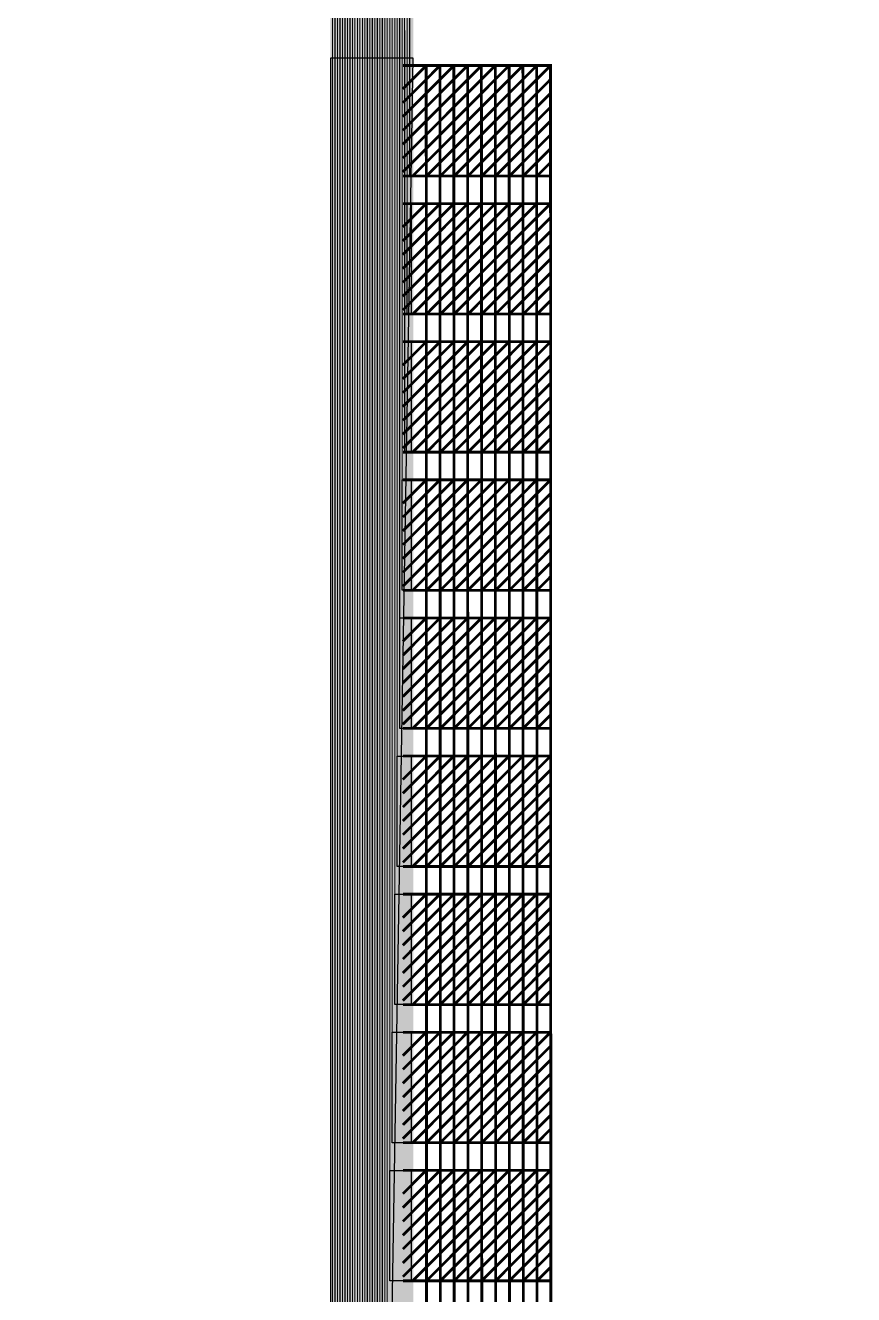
# Model space of a CAD drawing. Header units: millimetres. Extents: x -51 to 51, y -51 to 51.
# Drawn here: x 0.493 to 3.491, y -7.646 to -3.051 of the extents above; entities that cross this region are included whole.
import ezdxf

# ---------------------------------------------------------------- set-up
doc = ezdxf.new("R2010")
doc.units = ezdxf.units.MM
doc.linetypes.add('DASHED', pattern=[19.05, 12.7, -6.35])
for name, color, linetype in [('bottom_SU8', 5, 'Continuous'), ('metal', 43, 'Continuous'), ('reference', 18, 'DASHED')]:
    doc.layers.add(name, color=color, linetype=linetype)
doc.layers.add('top SU-8', color=3, linetype='Continuous', transparency=0.63)

msp = doc.modelspace()

# ---------------------------------------------------------------- linework, layer by layer
at = {"layer": 'bottom_SU8', "transparency": 33554544}
for points, const_width in [([(1.747, 5.9298), (1.747, -19.1017)], 0.3), ([(1.8593, -3.2811), (1.9442, -3.1961)], 0.01), ([(1.8595, -3.331), (1.9942, -3.1961)], 0.01), ([(1.8595, -3.3811), (2.0442, -3.1961)], 0.01), ([(1.8595, -3.4313), (2.0942, -3.1961)], 0.01), ([(1.8595, -3.4814), (2.1442, -3.1961)], 0.01), ([(1.8595, -3.5315), (2.1942, -3.1961)], 0.01), ([(1.8595, -3.5816), (2.2442, -3.1961)], 0.01), ([(1.8595, -3.1961), (2.3998, -3.1961)], 0.01), ([(1.8951, -3.5961), (2.2942, -3.1961)], 0.01), ([(1.9485, -19.0957), (1.9439, -3.1964)], 0.01), ([(1.9451, -3.5961), (2.3442, -3.1961)], 0.01), ([(1.9982, -19.0957), (1.9939, -3.1964)], 0.01), ([(1.9951, -3.5961), (2.3942, -3.1961)], 0.01), ([(2.0482, -19.0957), (2.0439, -3.1964)], 0.01), ([(2.0985, -19.0957), (2.0939, -3.1961)], 0.01), ([(2.1485, -19.0957), (2.1439, -3.1964)], 0.01), ([(2.1985, -19.0957), (2.1939, -3.1961)], 0.01), ([(2.2485, -19.0957), (2.2442, -3.1961)], 0.01), ([(2.2985, -19.0957), (2.2939, -3.1961)], 0.01), ([(2.3485, -19.0957), (2.3439, -3.1961)], 0.01), ([(2.3985, -19.0957), (2.3939, -3.1921)], 0.01), ([(2.0451, -3.5961), (2.3943, -3.2461)], 0.01), ([(2.0951, -3.5961), (2.3944, -3.2961)], 0.01), ([(2.1451, -3.5961), (2.3945, -3.3461)], 0.01), ([(2.1951, -3.5961), (2.3946, -3.3961)], 0.01), ([(2.2451, -3.5961), (2.3947, -3.4461)], 0.01), ([(2.2951, -3.5961), (2.3948, -3.4961)], 0.01), ([(2.3451, -3.5961), (2.3949, -3.5461)], 0.01), ([(1.8595, -3.5961), (2.3999, -3.5961)], 0.01), ([(1.8593, -3.7811), (1.9442, -3.6961)], 0.01), ([(1.8595, -3.831), (1.9942, -3.6961)], 0.01), ([(1.8595, -3.8811), (2.0442, -3.6961)], 0.01), ([(1.8595, -3.9313), (2.0942, -3.6961)], 0.01), ([(1.8595, -3.9814), (2.1442, -3.6961)], 0.01), ([(1.8595, -4.0315), (2.1942, -3.6961)], 0.01), ([(1.8595, -4.0816), (2.2442, -3.6961)], 0.01), ([(1.8595, -3.6961), (2.3998, -3.6961)], 0.01), ([(1.8951, -4.0961), (2.2942, -3.6961)], 0.01), ([(1.9451, -4.0961), (2.3442, -3.6961)], 0.01), ([(1.9951, -4.0961), (2.3942, -3.6961)], 0.01), ([(2.0451, -4.0961), (2.3943, -3.7461)], 0.01), ([(2.0951, -4.0961), (2.3944, -3.7961)], 0.01), ([(2.1451, -4.0961), (2.3945, -3.8461)], 0.01), ([(2.1951, -4.0961), (2.3946, -3.8961)], 0.01), ([(2.2451, -4.0961), (2.3947, -3.9461)], 0.01), ([(2.2951, -4.0961), (2.3948, -3.9961)], 0.01), ([(2.3451, -4.0961), (2.3949, -4.0461)], 0.01), ([(1.8595, -4.0961), (2.3999, -4.0961)], 0.01), ([(1.8593, -4.2811), (1.9442, -4.1961)], 0.01), ([(1.8595, -4.331), (1.9942, -4.1961)], 0.01), ([(1.8595, -4.3811), (2.0442, -4.1961)], 0.01), ([(1.8595, -4.4313), (2.0942, -4.1961)], 0.01), ([(1.8595, -4.4814), (2.1442, -4.1961)], 0.01), ([(1.8595, -4.5315), (2.1942, -4.1961)], 0.01), ([(1.8595, -4.5816), (2.2442, -4.1961)], 0.01), ([(1.8595, -4.1961), (2.3998, -4.1961)], 0.01), ([(1.8951, -4.5961), (2.2942, -4.1961)], 0.01), ([(1.9451, -4.5961), (2.3442, -4.1961)], 0.01), ([(1.9951, -4.5961), (2.3942, -4.1961)], 0.01), ([(2.0451, -4.5961), (2.3943, -4.2461)], 0.01), ([(2.0951, -4.5961), (2.3944, -4.2961)], 0.01), ([(2.1451, -4.5961), (2.3945, -4.3461)], 0.01), ([(2.1951, -4.5961), (2.3946, -4.3961)], 0.01), ([(2.2451, -4.5961), (2.3947, -4.4461)], 0.01), ([(2.2951, -4.5961), (2.3948, -4.4961)], 0.01), ([(2.3451, -4.5961), (2.3949, -4.5461)], 0.01), ([(1.8595, -4.5961), (2.3999, -4.5961)], 0.01), ([(1.8593, -4.7811), (1.9442, -4.6961)], 0.01), ([(1.8595, -4.831), (1.9942, -4.6961)], 0.01), ([(1.8595, -4.8811), (2.0442, -4.6961)], 0.01), ([(1.8595, -4.9313), (2.0942, -4.6961)], 0.01), ([(1.8595, -4.9814), (2.1442, -4.6961)], 0.01), ([(1.8595, -5.0315), (2.1942, -4.6961)], 0.01), ([(1.8595, -5.0816), (2.2442, -4.6961)], 0.01), ([(1.8595, -4.6961), (2.3998, -4.6961)], 0.01), ([(1.8951, -5.0961), (2.2942, -4.6961)], 0.01), ([(1.9451, -5.0961), (2.3442, -4.6961)], 0.01), ([(1.9951, -5.0961), (2.3942, -4.6961)], 0.01), ([(2.0451, -5.0961), (2.3943, -4.7461)], 0.01), ([(2.0951, -5.0961), (2.3944, -4.7961)], 0.01), ([(2.1451, -5.0961), (2.3945, -4.8461)], 0.01), ([(2.1951, -5.0961), (2.3946, -4.8961)], 0.01), ([(2.2451, -5.0961), (2.3947, -4.9461)], 0.01), ([(2.2951, -5.0961), (2.3948, -4.9961)], 0.01), ([(2.3451, -5.0961), (2.3949, -5.0461)], 0.01), ([(1.8595, -5.0961), (2.3999, -5.0961)], 0.01), ([(1.8593, -5.2811), (1.9442, -5.1961)], 0.01), ([(1.8595, -5.331), (1.9942, -5.1961)], 0.01), ([(1.8595, -5.3811), (2.0442, -5.1961)], 0.01), ([(1.8595, -5.4313), (2.0942, -5.1961)], 0.01), ([(1.8595, -5.4814), (2.1442, -5.1961)], 0.01), ([(1.8595, -5.5315), (2.1942, -5.1961)], 0.01), ([(1.8595, -5.5816), (2.2442, -5.1961)], 0.01), ([(1.8595, -5.1961), (2.3998, -5.1961)], 0.01), ([(1.8951, -5.5961), (2.2942, -5.1961)], 0.01), ([(1.9451, -5.5961), (2.3442, -5.1961)], 0.01), ([(1.9951, -5.5961), (2.3942, -5.1961)], 0.01), ([(2.0451, -5.5961), (2.3943, -5.2461)], 0.01), ([(2.0951, -5.5961), (2.3944, -5.2961)], 0.01), ([(2.1451, -5.5961), (2.3945, -5.3461)], 0.01), ([(2.1951, -5.5961), (2.3946, -5.3961)], 0.01), ([(2.2451, -5.5961), (2.3947, -5.4461)], 0.01), ([(2.2951, -5.5961), (2.3948, -5.4961)], 0.01), ([(2.3451, -5.5961), (2.3949, -5.5461)], 0.01), ([(1.8595, -5.5961), (2.3999, -5.5961)], 0.01), ([(1.8593, -5.7811), (1.9442, -5.6961)], 0.01), ([(1.8595, -5.831), (1.9942, -5.6961)], 0.01), ([(1.8595, -5.8811), (2.0442, -5.6961)], 0.01), ([(1.8595, -5.9313), (2.0942, -5.6961)], 0.01), ([(1.8595, -5.9814), (2.1442, -5.6961)], 0.01), ([(1.8595, -6.0315), (2.1942, -5.6961)], 0.01), ([(1.8595, -6.0816), (2.2442, -5.6961)], 0.01), ([(1.8595, -5.6961), (2.3998, -5.6961)], 0.01), ([(1.8951, -6.0961), (2.2942, -5.6961)], 0.01), ([(1.9451, -6.0961), (2.3442, -5.6961)], 0.01), ([(1.9951, -6.0961), (2.3942, -5.6961)], 0.01), ([(2.0451, -6.0961), (2.3943, -5.7461)], 0.01), ([(2.0951, -6.0961), (2.3944, -5.7961)], 0.01), ([(2.1451, -6.0961), (2.3945, -5.8461)], 0.01), ([(2.1951, -6.0961), (2.3946, -5.8961)], 0.01), ([(2.2451, -6.0961), (2.3947, -5.9461)], 0.01), ([(2.2951, -6.0961), (2.3948, -5.9961)], 0.01), ([(2.3451, -6.0961), (2.3949, -6.0461)], 0.01), ([(1.8595, -6.0961), (2.3999, -6.0961)], 0.01), ([(1.8593, -6.2811), (1.9442, -6.1961)], 0.01), ([(1.8595, -6.331), (1.9942, -6.1961)], 0.01), ([(1.8595, -6.3811), (2.0442, -6.1961)], 0.01), ([(1.8595, -6.4313), (2.0942, -6.1961)], 0.01), ([(1.8595, -6.4814), (2.1442, -6.1961)], 0.01), ([(1.8595, -6.5315), (2.1942, -6.1961)], 0.01), ([(1.8595, -6.5816), (2.2442, -6.1961)], 0.01), ([(1.8595, -6.1961), (2.3998, -6.1961)], 0.01), ([(1.8951, -6.5961), (2.2942, -6.1961)], 0.01), ([(1.9451, -6.5961), (2.3442, -6.1961)], 0.01), ([(1.9951, -6.5961), (2.3942, -6.1961)], 0.01), ([(2.0451, -6.5961), (2.3943, -6.2461)], 0.01), ([(2.0951, -6.5961), (2.3944, -6.2961)], 0.01), ([(2.1451, -6.5961), (2.3945, -6.3461)], 0.01), ([(2.1951, -6.5961), (2.3946, -6.3961)], 0.01), ([(2.2451, -6.5961), (2.3947, -6.4461)], 0.01), ([(2.2951, -6.5961), (2.3948, -6.4961)], 0.01), ([(2.3451, -6.5961), (2.3949, -6.5461)], 0.01), ([(1.8595, -6.5961), (2.3999, -6.5961)], 0.01), ([(1.8593, -6.7811), (1.9442, -6.6961)], 0.01), ([(1.8595, -6.831), (1.9942, -6.6961)], 0.01), ([(1.8595, -6.8811), (2.0442, -6.6961)], 0.01), ([(1.8595, -6.9313), (2.0942, -6.6961)], 0.01), ([(1.8595, -6.9814), (2.1442, -6.6961)], 0.01), ([(1.8595, -7.0315), (2.1942, -6.6961)], 0.01), ([(1.8595, -7.0816), (2.2442, -6.6961)], 0.01), ([(1.8595, -6.6961), (2.3998, -6.6961)], 0.01), ([(1.8951, -7.0961), (2.2942, -6.6961)], 0.01), ([(1.9451, -7.0961), (2.3442, -6.6961)], 0.01), ([(1.9951, -7.0961), (2.3942, -6.6961)], 0.01), ([(2.0451, -7.0961), (2.3943, -6.7461)], 0.01), ([(2.0951, -7.0961), (2.3944, -6.7961)], 0.01), ([(2.1451, -7.0961), (2.3945, -6.8461)], 0.01), ([(2.1951, -7.0961), (2.3946, -6.8961)], 0.01), ([(2.2451, -7.0961), (2.3947, -6.9461)], 0.01), ([(2.2951, -7.0961), (2.3948, -6.9961)], 0.01), ([(2.3451, -7.0961), (2.3949, -7.0461)], 0.01), ([(1.8595, -7.0961), (2.3999, -7.0961)], 0.01), ([(1.8593, -7.2811), (1.9442, -7.1961)], 0.01), ([(1.8595, -7.331), (1.9942, -7.1961)], 0.01), ([(1.8595, -7.3811), (2.0442, -7.1961)], 0.01), ([(1.8595, -7.4313), (2.0942, -7.1961)], 0.01), ([(1.8595, -7.4814), (2.1442, -7.1961)], 0.01), ([(1.8595, -7.5315), (2.1942, -7.1961)], 0.01), ([(1.8595, -7.5816), (2.2442, -7.1961)], 0.01), ([(1.8595, -7.1961), (2.3998, -7.1961)], 0.01), ([(1.8951, -7.5961), (2.2942, -7.1961)], 0.01), ([(1.9451, -7.5961), (2.3442, -7.1961)], 0.01), ([(1.9951, -7.5961), (2.3942, -7.1961)], 0.01), ([(2.0451, -7.5961), (2.3943, -7.2461)], 0.01), ([(2.0951, -7.5961), (2.3944, -7.2961)], 0.01), ([(2.1451, -7.5961), (2.3945, -7.3461)], 0.01), ([(2.1951, -7.5961), (2.3946, -7.3961)], 0.01), ([(2.2451, -7.5961), (2.3947, -7.4461)], 0.01), ([(2.2951, -7.5961), (2.3948, -7.4961)], 0.01), ([(2.3451, -7.5961), (2.3949, -7.5461)], 0.01), ([(1.8595, -7.5961), (2.3999, -7.5961)], 0.01)]:
    msp.add_lwpolyline(points, dxfattribs=dict(at, const_width=const_width))
at = {"layer": 'metal', "transparency": 33554544}
for points, const_width in [([(1.749, -11.0957), (1.749, 10.5754)], 0.004), ([(1.731, -12.0957), (1.731, 10.0274)], 0.004), ([(1.74, -11.5957), (1.74, 10.0291)], 0.004), ([(1.758, -10.5957), (1.758, 9.9562)], 0.004), ([(1.713, -13.0957), (1.713, 9.4365)], 0.004), ([(1.722, -12.5957), (1.722, 9.4365)], 0.004), ([(1.767, -10.0961), (1.767, 9.3481)], 0.004), ([(1.776, -9.5961), (1.776, 9.3481)], 0.004), ([(1.695, -14.0957), (1.695, 8.8389)], 0.004), ([(1.704, -13.5957), (1.704, 8.8407)], 0.004), ([(1.785, -9.0961), (1.785, 8.7599)], 0.004), ([(1.794, -8.5961), (1.794, 8.7617)], 0.004), ([(1.677, -15.0957), (1.677, 8.2445)], 0.004), ([(1.686, -14.5957), (1.686, 8.2445)], 0.004), ([(1.803, -8.0961), (1.803, 8.1764)], 0.004), ([(1.812, -7.5961), (1.812, 8.1756)], 0.004), ([(1.659, -16.0957), (1.659, 7.6503)], 0.004), ([(1.668, -15.5957), (1.668, 7.6503)], 0.004), ([(1.821, -7.0961), (1.821, 7.597)], 0.004), ([(1.83, -6.5961), (1.83, 7.5952)], 0.004), ([(1.641, -17.0957), (1.641, 7.0554)], 0.004), ([(1.65, -16.5957), (1.65, 7.0554)], 0.004), ([(1.839, -6.0961), (1.839, 7.0114)], 0.004), ([(1.848, -5.5961), (1.848, 7.0085)], 0.004), ([(1.623, -18.0957), (1.623, 6.4565)], 0.004), ([(1.632, -17.5957), (1.632, 6.4576)], 0.004), ([(1.857, -5.0961), (1.857, 6.4268)], 0.004), ([(1.866, -4.5961), (1.8646, 6.4169)], 0.004), ([(1.605, -19.0957), (1.605, 5.8889)], 0.004), ([(1.614, -18.5957), (1.614, 5.8943)], 0.004), ([(1.875, -4.0961), (1.875, 5.854)], 0.004), ([(1.884, -3.5961), (1.884, 5.8488)], 0.004), ([(1.8837, -3.3066), (1.9944, -3.1957)], 0.006), ([(1.8837, -3.5572), (2.2444, -3.1957)], 0.006), ([(1.8838, -3.507), (2.1944, -3.1957)], 0.006), ([(1.8838, -3.2564), (1.9444, -3.1957)], 0.006), ([(1.8839, -3.4066), (2.0944, -3.1957)], 0.006), ([(1.884, -3.3565), (2.0444, -3.1957)], 0.006), ([(1.8841, -3.4565), (2.1444, -3.1957)], 0.006), ([(1.885, -3.1957), (2.3973, -3.1957)], 0.006), ([(1.8952, -3.5957), (2.2944, -3.1957)], 0.006), ([(1.9452, -3.5957), (1.9444, -3.1957)], 0.006), ([(1.9452, -3.5957), (2.3444, -3.1957)], 0.006), ([(1.9952, -3.5957), (1.9944, -3.1957)], 0.006), ([(1.9952, -3.5957), (2.3944, -3.1957)], 0.006), ([(2.0452, -3.5957), (2.0444, -3.1957)], 0.006), ([(2.0952, -3.5957), (2.0944, -3.1957)], 0.006), ([(2.1452, -3.5957), (2.1444, -3.1957)], 0.006), ([(2.1952, -3.5957), (2.1944, -3.1957)], 0.006), ([(2.2452, -3.5957), (2.2444, -3.1957)], 0.006), ([(2.2952, -3.5957), (2.2944, -3.1957)], 0.006), ([(2.3452, -3.5957), (2.3444, -3.1957)], 0.006), ([(2.3952, -3.5957), (2.3944, -3.1957)], 0.006), ([(2.0452, -3.5957), (2.3945, -3.2457)], 0.006), ([(2.0952, -3.5957), (2.3946, -3.2957)], 0.006), ([(2.1452, -3.5957), (2.3947, -3.3457)], 0.006), ([(2.1952, -3.5957), (2.3948, -3.3957)], 0.006), ([(2.2452, -3.5957), (2.3949, -3.4457)], 0.006), ([(2.2952, -3.5957), (2.395, -3.4957)], 0.006), ([(2.3452, -3.5957), (2.3951, -3.5457)], 0.006), ([(1.8829, -3.5957), (2.3977, -3.5957)], 0.006), ([(1.8849, -3.8054), (1.9944, -3.6957)], 0.006), ([(1.885, -3.8554), (2.0444, -3.6957)], 0.006), ([(1.885, -3.9055), (2.0944, -3.6957)], 0.006), ([(1.885, -3.9556), (2.1444, -3.6957)], 0.006), ([(1.885, -4.0558), (2.2444, -3.6957)], 0.006), ([(1.885, -3.6957), (2.3973, -3.6957)], 0.006), ([(1.8851, -4.0057), (2.1944, -3.6957)], 0.006), ([(1.8851, -3.7551), (1.9444, -3.6957)], 0.006), ([(1.8952, -4.0957), (2.2944, -3.6957)], 0.006), ([(1.9452, -4.0957), (1.9444, -3.6957)], 0.006), ([(1.9452, -4.0957), (2.3444, -3.6957)], 0.006), ([(1.9952, -4.0957), (1.9944, -3.6957)], 0.006), ([(1.9952, -4.0957), (2.3944, -3.6957)], 0.006), ([(2.0452, -4.0957), (2.0444, -3.6957)], 0.006), ([(2.0952, -4.0957), (2.0944, -3.6957)], 0.006), ([(2.1452, -4.0957), (2.1444, -3.6957)], 0.006), ([(2.1952, -4.0957), (2.1944, -3.6957)], 0.006), ([(2.2452, -4.0957), (2.2444, -3.6957)], 0.006), ([(2.2952, -4.0957), (2.2944, -3.6957)], 0.006), ([(2.3452, -4.0957), (2.3444, -3.6957)], 0.006), ([(2.3952, -4.0957), (2.3944, -3.6957)], 0.006), ([(2.0452, -4.0957), (2.3945, -3.7457)], 0.006), ([(2.0952, -4.0957), (2.3946, -3.7957)], 0.006), ([(2.1452, -4.0957), (2.3947, -3.8457)], 0.006), ([(2.1952, -4.0957), (2.3948, -3.8957)], 0.006), ([(2.2452, -4.0957), (2.3949, -3.9457)], 0.006), ([(2.2952, -4.0957), (2.395, -3.9957)], 0.006), ([(2.3452, -4.0957), (2.3951, -4.0457)], 0.006), ([(1.8829, -4.0957), (2.3977, -4.0957)], 0.006), ([(1.8849, -4.3054), (1.9944, -4.1957)], 0.006), ([(1.885, -4.3554), (2.0444, -4.1957)], 0.006), ([(1.885, -4.4055), (2.0944, -4.1957)], 0.006), ([(1.885, -4.4556), (2.1444, -4.1957)], 0.006), ([(1.885, -4.5558), (2.2444, -4.1957)], 0.006), ([(1.885, -4.1957), (2.3973, -4.1957)], 0.006), ([(1.8851, -4.5057), (2.1944, -4.1957)], 0.006), ([(1.8851, -4.2551), (1.9444, -4.1957)], 0.006), ([(1.8952, -4.5957), (2.2944, -4.1957)], 0.006), ([(1.9452, -4.5957), (1.9444, -4.1957)], 0.006), ([(1.9452, -4.5957), (2.3444, -4.1957)], 0.006), ([(1.9952, -4.5957), (1.9944, -4.1957)], 0.006), ([(1.9952, -4.5957), (2.3944, -4.1957)], 0.006), ([(2.0452, -4.5957), (2.0444, -4.1957)], 0.006), ([(2.0952, -4.5957), (2.0944, -4.1957)], 0.006), ([(2.1452, -4.5957), (2.1444, -4.1957)], 0.006), ([(2.1952, -4.5957), (2.1944, -4.1957)], 0.006), ([(2.2452, -4.5957), (2.2444, -4.1957)], 0.006), ([(2.2952, -4.5957), (2.2944, -4.1957)], 0.006), ([(2.3452, -4.5957), (2.3444, -4.1957)], 0.006), ([(2.3952, -4.5957), (2.3944, -4.1957)], 0.006), ([(2.0452, -4.5957), (2.3945, -4.2457)], 0.006), ([(2.0952, -4.5957), (2.3946, -4.2957)], 0.006), ([(2.1452, -4.5957), (2.3947, -4.3457)], 0.006), ([(2.1952, -4.5957), (2.3948, -4.3957)], 0.006), ([(2.2452, -4.5957), (2.3949, -4.4457)], 0.006), ([(2.2952, -4.5957), (2.395, -4.4957)], 0.006), ([(2.3452, -4.5957), (2.3951, -4.5457)], 0.006), ([(1.8829, -4.5957), (2.3977, -4.5957)], 0.006), ([(1.8849, -4.8054), (1.9944, -4.6957)], 0.006), ([(1.885, -4.8554), (2.0444, -4.6957)], 0.006), ([(1.885, -4.9055), (2.0944, -4.6957)], 0.006), ([(1.885, -4.9556), (2.1444, -4.6957)], 0.006), ([(1.885, -5.0558), (2.2444, -4.6957)], 0.006), ([(1.885, -4.6957), (2.3973, -4.6957)], 0.006), ([(1.8851, -5.0057), (2.1944, -4.6957)], 0.006), ([(1.8851, -4.7551), (1.9444, -4.6957)], 0.006), ([(1.8952, -5.0957), (2.2944, -4.6957)], 0.006), ([(1.9452, -5.0957), (1.9444, -4.6957)], 0.006), ([(1.9452, -5.0957), (2.3444, -4.6957)], 0.006), ([(1.9952, -5.0957), (1.9944, -4.6957)], 0.006), ([(1.9952, -5.0957), (2.3944, -4.6957)], 0.006), ([(2.0452, -5.0957), (2.0444, -4.6957)], 0.006), ([(2.0952, -5.0957), (2.0944, -4.6957)], 0.006), ([(2.1452, -5.0957), (2.1444, -4.6957)], 0.006), ([(2.1952, -5.0957), (2.1944, -4.6957)], 0.006), ([(2.2452, -5.0957), (2.2444, -4.6957)], 0.006), ([(2.2952, -5.0957), (2.2944, -4.6957)], 0.006), ([(2.3452, -5.0957), (2.3444, -4.6957)], 0.006), ([(2.3952, -5.0957), (2.3944, -4.6957)], 0.006), ([(2.0452, -5.0957), (2.3945, -4.7457)], 0.006), ([(2.0952, -5.0957), (2.3946, -4.7957)], 0.006), ([(2.1452, -5.0957), (2.3947, -4.8457)], 0.006), ([(2.1952, -5.0957), (2.3948, -4.8957)], 0.006), ([(2.2452, -5.0957), (2.3949, -4.9457)], 0.006), ([(2.2952, -5.0957), (2.395, -4.9957)], 0.006), ([(2.3452, -5.0957), (2.3951, -5.0457)], 0.006), ([(1.8829, -5.0957), (2.3977, -5.0957)], 0.006), ([(1.8849, -5.3054), (1.9944, -5.1957)], 0.006), ([(1.885, -5.3554), (2.0444, -5.1957)], 0.006), ([(1.885, -5.4055), (2.0944, -5.1957)], 0.006), ([(1.885, -5.4556), (2.1444, -5.1957)], 0.006), ([(1.885, -5.5558), (2.2444, -5.1957)], 0.006), ([(1.885, -5.1957), (2.3973, -5.1957)], 0.006), ([(1.8851, -5.5057), (2.1944, -5.1957)], 0.006), ([(1.8851, -5.2551), (1.9444, -5.1957)], 0.006), ([(1.8952, -5.5957), (2.2944, -5.1957)], 0.006), ([(1.9452, -5.5957), (1.9444, -5.1957)], 0.006), ([(1.9452, -5.5957), (2.3444, -5.1957)], 0.006), ([(1.9952, -5.5957), (1.9944, -5.1957)], 0.006), ([(1.9952, -5.5957), (2.3944, -5.1957)], 0.006), ([(2.0452, -5.5957), (2.0444, -5.1957)], 0.006), ([(2.0952, -5.5957), (2.0944, -5.1957)], 0.006), ([(2.1452, -5.5957), (2.1444, -5.1957)], 0.006), ([(2.1952, -5.5957), (2.1944, -5.1957)], 0.006), ([(2.2452, -5.5957), (2.2444, -5.1957)], 0.006), ([(2.2952, -5.5957), (2.2944, -5.1957)], 0.006), ([(2.3452, -5.5957), (2.3444, -5.1957)], 0.006), ([(2.3952, -5.5957), (2.3944, -5.1957)], 0.006), ([(2.0452, -5.5957), (2.3945, -5.2457)], 0.006), ([(2.0952, -5.5957), (2.3946, -5.2957)], 0.006), ([(2.1452, -5.5957), (2.3947, -5.3457)], 0.006), ([(2.1952, -5.5957), (2.3948, -5.3957)], 0.006), ([(2.2452, -5.5957), (2.3949, -5.4457)], 0.006), ([(2.2952, -5.5957), (2.395, -5.4957)], 0.006), ([(2.3452, -5.5957), (2.3951, -5.5457)], 0.006), ([(1.8829, -5.5957), (2.3977, -5.5957)], 0.006), ([(1.8849, -5.8054), (1.9944, -5.6957)], 0.006), ([(1.885, -5.8554), (2.0444, -5.6957)], 0.006), ([(1.885, -5.9055), (2.0944, -5.6957)], 0.006), ([(1.885, -5.9556), (2.1444, -5.6957)], 0.006), ([(1.885, -6.0558), (2.2444, -5.6957)], 0.006), ([(1.885, -5.6957), (2.3973, -5.6957)], 0.006), ([(1.8851, -6.0057), (2.1944, -5.6957)], 0.006), ([(1.8851, -5.7551), (1.9444, -5.6957)], 0.006), ([(1.8952, -6.0957), (2.2944, -5.6957)], 0.006), ([(1.9452, -6.0957), (1.9444, -5.6957)], 0.006), ([(1.9452, -6.0957), (2.3444, -5.6957)], 0.006), ([(1.9952, -6.0957), (1.9944, -5.6957)], 0.006), ([(1.9952, -6.0957), (2.3944, -5.6957)], 0.006), ([(2.0452, -6.0957), (2.0444, -5.6957)], 0.006), ([(2.0952, -6.0957), (2.0944, -5.6957)], 0.006), ([(2.1452, -6.0957), (2.1444, -5.6957)], 0.006), ([(2.1952, -6.0957), (2.1944, -5.6957)], 0.006), ([(2.2452, -6.0957), (2.2444, -5.6957)], 0.006), ([(2.2952, -6.0957), (2.2944, -5.6957)], 0.006), ([(2.3452, -6.0957), (2.3444, -5.6957)], 0.006), ([(2.3952, -6.0957), (2.3944, -5.6957)], 0.006), ([(2.0452, -6.0957), (2.3945, -5.7457)], 0.006), ([(2.0952, -6.0957), (2.3946, -5.7957)], 0.006), ([(2.1452, -6.0957), (2.3947, -5.8457)], 0.006), ([(2.1952, -6.0957), (2.3948, -5.8957)], 0.006), ([(2.2452, -6.0957), (2.3949, -5.9457)], 0.006), ([(2.2952, -6.0957), (2.395, -5.9957)], 0.006), ([(2.3452, -6.0957), (2.3951, -6.0457)], 0.006), ([(1.8829, -6.0957), (2.3977, -6.0957)], 0.006), ([(1.8849, -6.3054), (1.9944, -6.1957)], 0.006), ([(1.885, -6.3554), (2.0444, -6.1957)], 0.006), ([(1.885, -6.4055), (2.0944, -6.1957)], 0.006), ([(1.885, -6.4556), (2.1444, -6.1957)], 0.006), ([(1.885, -6.5558), (2.2444, -6.1957)], 0.006), ([(1.885, -6.1957), (2.3973, -6.1957)], 0.006), ([(1.8851, -6.5057), (2.1944, -6.1957)], 0.006), ([(1.8851, -6.2551), (1.9444, -6.1957)], 0.006), ([(1.8952, -6.5957), (2.2944, -6.1957)], 0.006), ([(1.9452, -6.5957), (1.9444, -6.1957)], 0.006), ([(1.9452, -6.5957), (2.3444, -6.1957)], 0.006), ([(1.9952, -6.5957), (1.9944, -6.1957)], 0.006), ([(1.9952, -6.5957), (2.3944, -6.1957)], 0.006), ([(2.0452, -6.5957), (2.0444, -6.1957)], 0.006), ([(2.0952, -6.5957), (2.0944, -6.1957)], 0.006), ([(2.1452, -6.5957), (2.1444, -6.1957)], 0.006), ([(2.1952, -6.5957), (2.1944, -6.1957)], 0.006), ([(2.2452, -6.5957), (2.2444, -6.1957)], 0.006), ([(2.2952, -6.5957), (2.2944, -6.1957)], 0.006), ([(2.3452, -6.5957), (2.3444, -6.1957)], 0.006), ([(2.3952, -6.5957), (2.3944, -6.1957)], 0.006), ([(2.0452, -6.5957), (2.3945, -6.2457)], 0.006), ([(2.0952, -6.5957), (2.3946, -6.2957)], 0.006), ([(2.1452, -6.5957), (2.3947, -6.3457)], 0.006), ([(2.1952, -6.5957), (2.3948, -6.3957)], 0.006), ([(2.2452, -6.5957), (2.3949, -6.4457)], 0.006), ([(2.2952, -6.5957), (2.395, -6.4957)], 0.006), ([(2.3452, -6.5957), (2.3951, -6.5457)], 0.006), ([(1.8829, -6.5957), (2.3977, -6.5957)], 0.006), ([(1.8849, -6.8054), (1.9944, -6.6957)], 0.006), ([(1.885, -6.8554), (2.0444, -6.6957)], 0.006), ([(1.885, -6.9055), (2.0944, -6.6957)], 0.006), ([(1.885, -6.9556), (2.1444, -6.6957)], 0.006), ([(1.885, -7.0558), (2.2444, -6.6957)], 0.006), ([(1.885, -6.6957), (2.3973, -6.6957)], 0.006), ([(1.8851, -7.0057), (2.1944, -6.6957)], 0.006), ([(1.8851, -6.7551), (1.9444, -6.6957)], 0.006), ([(1.8952, -7.0957), (2.2944, -6.6957)], 0.006), ([(1.9452, -7.0957), (1.9444, -6.6957)], 0.006), ([(1.9452, -7.0957), (2.3444, -6.6957)], 0.006), ([(1.9952, -7.0957), (1.9944, -6.6957)], 0.006), ([(1.9952, -7.0957), (2.3944, -6.6957)], 0.006), ([(2.0452, -7.0957), (2.0444, -6.6957)], 0.006), ([(2.0952, -7.0957), (2.0944, -6.6957)], 0.006), ([(2.1452, -7.0957), (2.1444, -6.6957)], 0.006), ([(2.1952, -7.0957), (2.1944, -6.6957)], 0.006), ([(2.2452, -7.0957), (2.2444, -6.6957)], 0.006), ([(2.2952, -7.0957), (2.2944, -6.6957)], 0.006), ([(2.3452, -7.0957), (2.3444, -6.6957)], 0.006), ([(2.3952, -7.0957), (2.3944, -6.6957)], 0.006), ([(2.0452, -7.0957), (2.3945, -6.7457)], 0.006), ([(2.0952, -7.0957), (2.3946, -6.7957)], 0.006), ([(2.1452, -7.0957), (2.3947, -6.8457)], 0.006), ([(2.1952, -7.0957), (2.3948, -6.8957)], 0.006), ([(2.2452, -7.0957), (2.3949, -6.9457)], 0.006), ([(2.2952, -7.0957), (2.395, -6.9957)], 0.006), ([(2.3452, -7.0957), (2.3951, -7.0457)], 0.006), ([(1.8829, -7.0957), (2.3977, -7.0957)], 0.006), ([(1.8849, -7.3054), (1.9944, -7.1957)], 0.006), ([(1.885, -7.3554), (2.0444, -7.1957)], 0.006), ([(1.885, -7.4055), (2.0944, -7.1957)], 0.006), ([(1.885, -7.4556), (2.1444, -7.1957)], 0.006), ([(1.885, -7.5558), (2.2444, -7.1957)], 0.006), ([(1.885, -7.1957), (2.3973, -7.1957)], 0.006), ([(1.8851, -7.5057), (2.1944, -7.1957)], 0.006), ([(1.8851, -7.2551), (1.9444, -7.1957)], 0.006), ([(1.8952, -7.5957), (2.2944, -7.1957)], 0.006), ([(1.9452, -7.5957), (1.9444, -7.1957)], 0.006), ([(1.9452, -7.5957), (2.3444, -7.1957)], 0.006), ([(1.9952, -7.5957), (1.9944, -7.1957)], 0.006), ([(1.9952, -7.5957), (2.3944, -7.1957)], 0.006), ([(2.0452, -7.5957), (2.0444, -7.1957)], 0.006), ([(2.0952, -7.5957), (2.0944, -7.1957)], 0.006), ([(2.1452, -7.5957), (2.1444, -7.1957)], 0.006), ([(2.1952, -7.5957), (2.1944, -7.1957)], 0.006), ([(2.2452, -7.5957), (2.2444, -7.1957)], 0.006), ([(2.2952, -7.5957), (2.2944, -7.1957)], 0.006), ([(2.3452, -7.5957), (2.3444, -7.1957)], 0.006), ([(2.3952, -7.5957), (2.3944, -7.1957)], 0.006), ([(2.0452, -7.5957), (2.3945, -7.2457)], 0.006), ([(2.0952, -7.5957), (2.3946, -7.2957)], 0.006), ([(2.1452, -7.5957), (2.3947, -7.3457)], 0.006), ([(2.1952, -7.5957), (2.3948, -7.3957)], 0.006), ([(2.2452, -7.5957), (2.3949, -7.4457)], 0.006), ([(2.2952, -7.5957), (2.395, -7.4957)], 0.006), ([(2.3452, -7.5957), (2.3951, -7.5457)], 0.006), ([(1.8829, -7.5957), (2.3977, -7.5957)], 0.006)]:
    msp.add_lwpolyline(points, dxfattribs=dict(at, const_width=const_width))
for points in [[(1.875, -3.6961), (1.89, -3.6961), (1.89, -4.0961), (1.875, -4.0961)], [(1.866, -4.1961), (1.89, -4.1961), (1.89, -4.5961), (1.866, -4.5961)], [(1.857, -4.6961), (1.89, -4.6961), (1.89, -5.0961), (1.857, -5.0961)], [(1.848, -5.1961), (1.89, -5.1961), (1.89, -5.5961), (1.848, -5.5961)], [(1.839, -5.6961), (1.89, -5.6961), (1.89, -6.0961), (1.839, -6.0961)], [(1.83, -6.1961), (1.89, -6.1961), (1.89, -6.5961), (1.83, -6.5961)], [(1.821, -6.6961), (1.89, -6.6961), (1.89, -7.0961), (1.821, -7.0961)], [(1.812, -7.1961), (1.89, -7.1961), (1.89, -7.5961), (1.812, -7.5961)]]:
    msp.add_lwpolyline(points, close=True, dxfattribs=at)
at = {"layer": 'reference'}
msp.add_circle((0, 0), 38.1, dxfattribs=at)
at = {"layer": 'top SU-8', "transparency": 33554544, "const_width": 0.3}
msp.add_lwpolyline([(1.747, 5.9298), (1.747, -3.1722)], dxfattribs=at)
at = {"layer": 'top SU-8', "transparency": 33554544}
msp.add_lwpolyline([(1.897, -3.1692), (1.597, -3.1692), (1.5969, -19.1018), (1.63, -19.1018)], close=True, dxfattribs=at)

doc.saveas('drawing.dxf')
